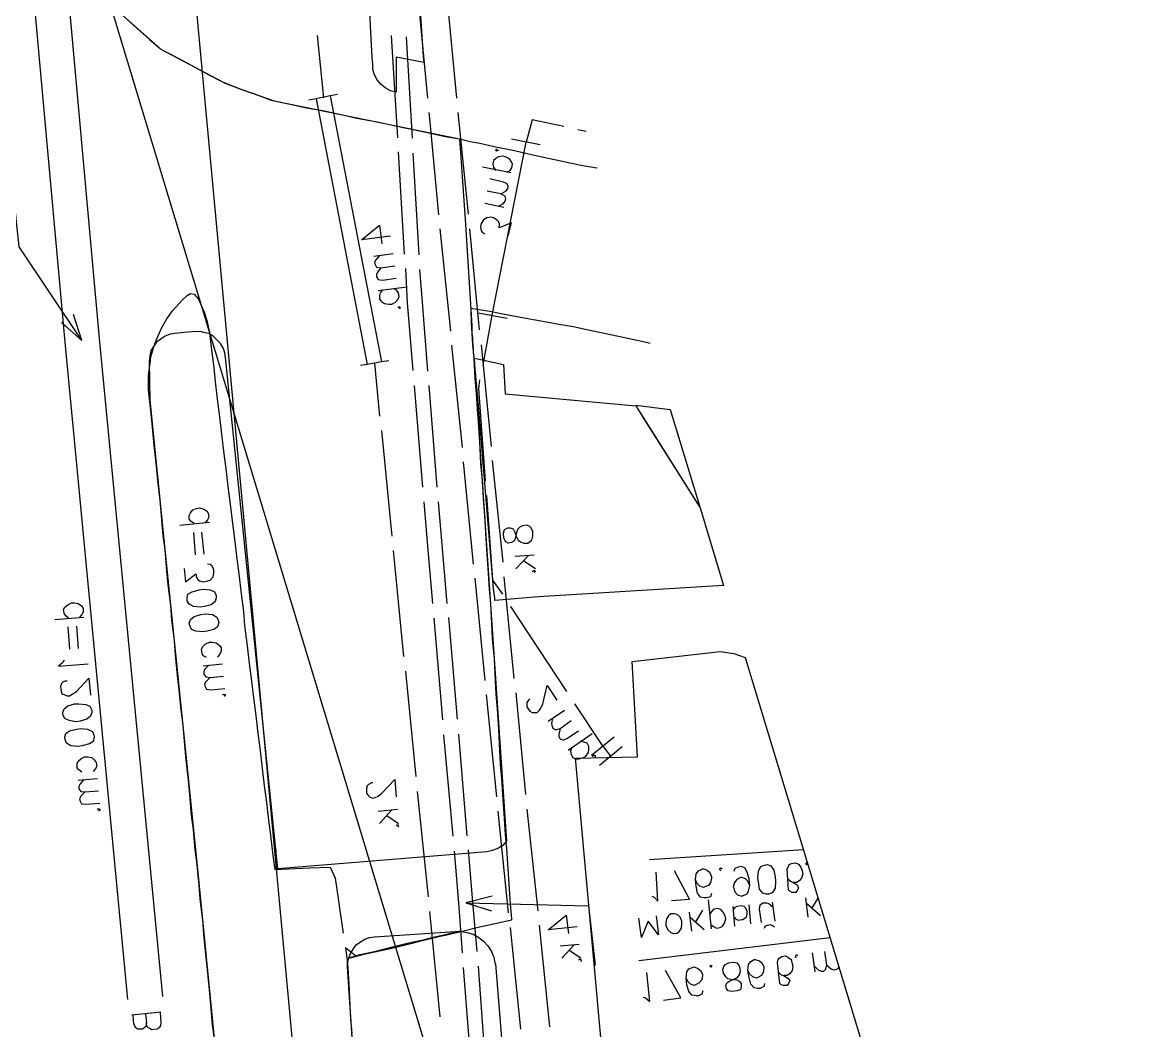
# Model space of a CAD drawing. Header units: metres. Extents: x 5 to 225, y 228 to 542.
# Drawn here: x 138.08 to 178.43, y 424.61 to 460.73 of the extents above; entities that cross this region are included whole.
import ezdxf

# ---------------------------------------------------------------- set-up
doc = ezdxf.new("R2010")
doc.units = ezdxf.units.M
for name, color, linetype in [('BOUNDARY', 7, 'Continuous'), ('BUILDING', 7, 'Continuous'), ('CURB', 7, 'Continuous'), ('ELECTR_CABLE', 7, 'Continuous'), ('GRASS', 7, 'Continuous'), ('ROAD', 7, 'Continuous'), ('SEWER', 7, 'Continuous'), ('WATER_PIPELINE', 7, 'Continuous')]:
    doc.layers.add(name, color=color, linetype=linetype)

msp = doc.modelspace()

# ---------------------------------------------------------------- linework, layer by layer
at = {"layer": 'BOUNDARY'}
msp.add_lwpolyline([(210.46, 232.699), (117.273, 540.497)], dxfattribs=at)
at = {"layer": 'BUILDING'}
msp.add_lwpolyline([(165.048, 404.79), (160.677, 404.437), (160.257, 408.653), (160.566, 408.698), (160.301, 411.347), (159.992, 411.325), (157.895, 434.373), (160.125, 434.417), (159.926, 437.839), (163.083, 438.192), (163.569, 438.126), (163.983, 437.981), (169.825, 418.686), (169.552, 416.689), (169.508, 416.402), (169.022, 413.621), (168.801, 412.384), (168.602, 411.192), (167.145, 404.967), (165.688, 404.856)], close=True, dxfattribs=at)
at = {"layer": 'CURB'}
for points in [[(141.69, 460.976), (142.066, 460.623), (142.618, 460.137), (143.015, 459.806), (143.037, 459.784), (143.655, 459.453), (144.119, 459.21), (144.759, 458.857), (145.223, 458.614), (145.311, 458.57), (145.907, 458.349), (146.393, 458.172), (146.989, 457.951), (147.099, 457.929), (147.607, 457.819), (148.314, 457.664), (148.843, 457.576), (149.55, 457.422), (150.058, 457.311), (150.786, 457.179), (151.294, 457.068), (151.78, 456.958), (152.023, 456.914), (152.53, 456.803), (153.237, 456.649), (153.745, 456.561), (154.12, 456.472), (154.473, 456.406), (154.981, 456.296), (155.709, 456.141), (156.217, 456.031), (156.924, 455.876), (157.431, 455.766), (157.63, 455.722), (158.16, 455.611), (158.668, 455.523), (158.672, 455.522)], [(144.958, 424.306), (144.892, 424.814), (144.825, 425.542), (144.781, 426.072), (144.715, 426.801), (144.649, 427.331), (144.583, 428.059), (144.538, 428.567), (144.45, 429.318), (144.406, 429.825), (144.362, 430.267), (144.362, 430.267), (144.34, 430.554), (144.273, 431.084), (144.207, 431.812), (144.141, 432.32), (144.075, 433.071), (144.031, 433.578), (143.942, 434.307), (143.898, 434.837), (143.832, 435.565), (143.766, 436.095), (143.699, 436.824), (143.633, 437.332), (143.567, 438.06), (143.523, 438.59), (143.435, 439.318), (143.39, 439.848), (143.302, 440.577), (143.258, 441.085), (143.192, 441.835), (143.125, 442.343), (143.059, 443.072), (143.015, 443.601), (142.927, 444.33), (142.883, 444.838), (142.794, 445.588), (142.75, 446.096), (142.684, 446.825), (142.618, 447.354), (142.596, 447.575), (142.596, 447.575), (142.596, 447.951), (142.596, 447.951), (142.596, 448.083), (142.662, 448.613), (142.662, 448.701), (142.662, 448.701), (142.772, 449.076), (142.772, 449.076), (142.861, 449.319), (143.059, 449.783), (143.258, 450.114), (143.258, 450.114), (143.457, 450.401), (143.81, 450.798), (143.986, 450.953), (143.986, 450.953), (144.097, 451.019), (144.097, 451.019), (144.229, 450.997), (144.229, 450.997), (144.384, 450.821), (144.605, 450.335), (144.693, 450.004), (144.693, 450.004), (144.781, 449.628), (144.847, 449.099), (144.936, 448.37), (144.98, 447.862), (145.068, 447.134), (145.134, 446.604), (145.223, 445.875), (145.289, 445.368), (145.377, 444.639), (145.444, 444.109), (145.532, 443.381), (145.598, 442.873), (145.686, 442.122), (145.753, 441.614), (145.841, 440.886), (145.907, 440.356), (145.995, 439.628), (146.04, 439.12), (146.128, 438.391), (146.194, 437.861), (146.282, 437.133), (146.349, 436.625), (146.437, 435.896), (146.503, 435.367), (146.592, 434.638), (146.658, 434.108), (146.746, 433.38), (146.812, 432.872), (146.901, 432.143), (146.967, 431.614), (147.055, 430.885), (147.121, 430.377), (147.85, 430.421), (148.38, 430.443), (149.108, 430.466), (149.285, 430.068), (149.395, 429.34), (149.462, 428.832), (149.572, 428.103)], [(160.576, 449.234), (160.279, 449.297), (159.772, 449.408), (159.043, 449.562), (158.535, 449.673), (158.027, 449.783), (157.829, 449.827), (157.299, 449.915), (156.592, 450.048), (156.063, 450.136), (155.356, 450.269), (154.826, 450.379), (154.142, 450.489), (154.142, 450.467), (154.164, 449.96), (154.208, 449.209), (154.252, 448.701), (154.296, 447.973), (154.341, 447.443), (154.385, 446.714), (154.429, 446.184), (154.473, 445.456), (154.495, 444.926), (154.561, 444.197), (154.583, 443.668), (154.65, 442.939), (154.672, 442.431), (154.716, 441.681), (154.76, 441.173), (154.804, 440.422), (154.848, 439.915), (154.893, 439.186), (154.915, 438.656), (154.981, 437.928), (155.003, 437.398), (155.047, 436.669), (155.091, 436.139), (155.135, 435.411), (155.157, 434.881), (155.202, 434.152), (155.246, 433.645), (155.29, 432.894), (155.334, 432.386), (155.378, 431.636), (155.422, 431.128), (155.467, 430.399), (155.511, 429.869), (155.555, 429.141), (155.599, 428.611), (155.599, 428.567), (154.915, 428.412), (154.407, 428.302), (153.7, 428.125), (153.193, 428.015), (152.464, 427.838), (151.956, 427.728), (151.25, 427.573), (150.742, 427.441), (150.013, 427.286), (149.66, 427.573), (149.704, 427.22), (149.726, 427.022), (149.771, 426.271), (149.793, 425.763), (149.837, 425.013), (149.881, 424.505)]]:
    msp.add_lwpolyline(points, dxfattribs=at)
at = {"layer": 'ELECTR_CABLE'}
for points in [[(152.243, 461.682), (152.597, 458.018)], [(153.281, 461.66), (153.634, 458.018)], [(148.645, 460.27), (148.865, 458.04)], [(151.294, 460.27), (151.515, 456.605)], [(151.824, 460.225), (152.045, 456.583)], [(149.373, 458.15), (149.108, 458.106), (149.108, 458.106), (148.601, 457.996), (148.601, 457.996), (148.336, 457.951)], [(148.601, 457.996), (150.433, 448.48)], [(149.108, 458.106), (150.941, 448.569)], [(152.641, 457.51), (152.685, 457.046), (152.685, 457.046), (152.994, 453.845)], [(153.678, 457.51), (153.722, 457.157), (153.722, 457.157), (154.054, 453.867)], [(157.476, 457.002), (156.35, 457.245), (156.35, 457.245), (156.129, 456.45)], [(158.277, 456.828), (157.983, 456.892)], [(154.915, 450.247), (156.129, 456.45)], [(155.599, 456.561), (156.637, 456.362)], [(151.537, 456.097), (151.758, 452.432)], [(152.067, 456.053), (152.287, 452.41)], [(155.135, 456.163), (155.069, 456.119), (155.069, 456.119), (155.025, 456.163), (155.025, 456.163), (155.091, 456.207)], [(155.422, 455.368), (155.555, 455.435), (155.555, 455.435), (155.621, 455.523), (155.621, 455.523), (155.643, 455.655), (155.643, 455.655), (155.599, 455.744), (155.599, 455.744), (155.533, 455.854), (155.533, 455.854), (155.378, 455.92), (155.378, 455.92), (155.29, 455.942), (155.29, 455.942), (155.135, 455.92), (155.135, 455.92), (155.025, 455.854), (155.025, 455.854), (154.959, 455.788), (154.959, 455.788), (154.937, 455.655), (154.937, 455.655), (154.959, 455.545), (154.959, 455.545), (155.047, 455.435)], [(155.577, 455.346), (154.561, 455.545)], [(155.224, 454.596), (155.4, 454.684), (155.4, 454.684), (155.467, 454.772), (155.467, 454.772), (155.489, 454.861), (155.489, 454.861), (155.444, 454.949), (155.444, 454.949), (155.312, 455.015), (155.312, 455.015), (154.826, 455.126)], [(155.135, 454.154), (155.312, 454.243), (155.312, 454.243), (155.378, 454.331), (155.378, 454.331), (155.4, 454.419), (155.4, 454.419), (155.378, 454.507), (155.378, 454.507), (155.224, 454.596), (155.224, 454.596), (154.738, 454.684)], [(155.334, 454.11), (154.65, 454.243)], [(155.489, 453.072), (155.599, 453.558), (155.599, 453.558), (155.157, 453.381), (155.157, 453.381), (155.18, 453.514), (155.18, 453.514), (155.135, 453.602), (155.135, 453.602), (155.091, 453.646), (155.091, 453.646), (154.959, 453.735), (154.959, 453.735), (154.87, 453.757), (154.87, 453.757), (154.716, 453.735), (154.716, 453.735), (154.606, 453.668), (154.606, 453.668), (154.517, 453.536), (154.517, 453.536), (154.495, 453.404), (154.495, 453.404), (154.517, 453.271), (154.517, 453.271), (154.561, 453.205), (154.561, 453.205), (154.65, 453.161)], [(151.272, 453.072), (150.234, 452.94), (150.234, 452.94), (150.874, 453.47), (150.874, 453.47), (150.963, 452.807)], [(153.038, 453.337), (153.413, 449.673)], [(154.098, 453.337), (154.451, 449.717)], [(150.676, 452.366), (151.36, 452.454)], [(150.874, 452.388), (150.742, 452.234), (150.742, 452.234), (150.698, 452.145), (150.698, 452.145), (150.72, 452.057), (150.72, 452.057), (150.764, 451.969), (150.764, 451.969), (150.919, 451.946), (150.919, 451.946), (151.426, 452.013)], [(150.919, 451.946), (150.808, 451.792), (150.808, 451.792), (150.764, 451.704), (150.764, 451.704), (150.764, 451.615), (150.764, 451.615), (150.83, 451.527), (150.83, 451.527), (150.985, 451.505), (150.985, 451.505), (151.471, 451.571)], [(151.802, 451.924), (151.868, 450.688), (151.868, 450.688), (152.067, 448.26)], [(152.31, 451.88), (152.398, 450.71), (152.398, 450.71), (152.597, 448.238)], [(150.83, 451.13), (151.868, 451.262)], [(150.985, 451.152), (150.897, 451.041), (150.897, 451.041), (150.874, 450.953), (150.874, 450.953), (150.874, 450.821), (150.874, 450.821), (150.941, 450.732), (150.941, 450.732), (151.051, 450.666), (151.051, 450.666), (151.206, 450.644), (151.206, 450.644), (151.316, 450.644), (151.316, 450.644), (151.448, 450.71), (151.448, 450.71), (151.537, 450.821), (151.537, 450.821), (151.581, 450.909), (151.581, 450.909), (151.559, 451.041), (151.559, 451.041), (151.493, 451.13), (151.493, 451.13), (151.382, 451.196)], [(151.537, 450.511), (151.581, 450.556), (151.581, 450.556), (151.625, 450.511), (151.625, 450.511), (151.581, 450.467)], [(154.407, 450.335), (155.444, 450.136)], [(154.583, 448.458), (154.915, 450.247)], [(153.458, 449.165), (153.833, 445.5)], [(154.517, 449.187), (154.87, 445.544)], [(151.206, 448.613), (150.941, 448.569), (150.941, 448.569), (150.433, 448.48), (150.433, 448.48), (150.19, 448.436)], [(150.698, 448.525), (150.874, 446.626)], [(154.672, 444.308), (154.429, 447.619), (154.429, 447.619), (154.473, 447.928)], [(152.111, 447.73), (152.42, 444.087)], [(152.641, 447.73), (152.928, 444.087)], [(150.941, 446.118), (151.316, 442.321)], [(153.877, 444.992), (154.23, 441.327)], [(154.915, 445.036), (155.29, 441.394)], [(152.464, 443.557), (152.597, 441.968), (152.597, 441.968), (152.773, 439.915)], [(152.972, 443.557), (153.104, 442.012), (153.104, 442.012), (153.281, 439.915)], [(155.29, 440.246), (154.937, 440.753), (154.937, 440.753), (154.716, 443.778)], [(155.312, 442.431), (155.356, 442.564), (155.356, 442.564), (155.467, 442.63), (155.467, 442.63), (155.555, 442.63), (155.555, 442.63), (155.665, 442.586), (155.665, 442.586), (155.709, 442.498), (155.709, 442.498), (155.776, 442.321), (155.776, 442.321), (155.842, 442.188), (155.842, 442.188), (155.93, 442.122), (155.93, 442.122), (156.041, 442.078), (156.041, 442.078), (156.195, 442.078), (156.195, 442.078), (156.283, 442.144), (156.283, 442.144), (156.328, 442.188), (156.328, 442.188), (156.372, 442.321), (156.372, 442.321), (156.372, 442.498), (156.372, 442.498), (156.305, 442.63), (156.305, 442.63), (156.261, 442.674), (156.261, 442.674), (156.151, 442.718), (156.151, 442.718), (155.996, 442.696), (155.996, 442.696), (155.908, 442.652), (155.908, 442.652), (155.82, 442.564), (155.82, 442.564), (155.776, 442.409), (155.776, 442.409), (155.731, 442.233), (155.731, 442.233), (155.687, 442.144), (155.687, 442.144), (155.599, 442.1), (155.599, 442.1), (155.489, 442.078), (155.489, 442.078), (155.4, 442.122), (155.4, 442.122), (155.334, 442.255), (155.334, 442.255), (155.312, 442.431)], [(151.36, 441.813), (151.736, 438.016)], [(155.731, 441.614), (156.416, 441.659)], [(155.754, 441.151), (156.217, 441.637)], [(156.041, 441.438), (156.46, 441.173)], [(156.35, 441.062), (156.416, 441.107), (156.416, 441.107), (156.46, 441.062), (156.46, 441.062), (156.416, 441.018)], [(154.296, 440.82), (154.65, 437.155)], [(155.334, 440.864), (155.687, 437.221)], [(157.586, 436.757), (155.577, 439.804)], [(152.817, 439.385), (153.126, 435.742)], [(153.347, 439.407), (153.656, 435.764)], [(151.802, 437.486), (151.824, 437.243), (151.824, 437.243), (152.177, 433.711)], [(154.694, 436.647), (155.069, 432.982)], [(155.754, 436.713), (156.107, 433.071)], [(156.261, 436.493), (156.217, 436.448), (156.217, 436.448), (156.151, 436.36), (156.151, 436.36), (156.151, 436.294), (156.151, 436.294), (156.151, 436.206), (156.151, 436.206), (156.261, 436.051), (156.261, 436.051), (156.35, 436.007), (156.35, 436.007), (156.416, 436.007), (156.416, 436.007), (156.526, 436.007), (156.526, 436.007), (156.592, 436.073), (156.592, 436.073), (156.659, 436.161), (156.659, 436.161), (156.725, 436.316), (156.725, 436.316), (156.879, 436.978), (156.879, 436.978), (157.233, 436.448)], [(158.888, 434.793), (157.873, 436.316)], [(156.924, 435.698), (157.498, 436.095)], [(157.078, 435.808), (157.034, 435.609), (157.034, 435.609), (157.056, 435.499), (157.056, 435.499), (157.1, 435.433), (157.1, 435.433), (157.189, 435.389), (157.189, 435.389), (157.343, 435.433), (157.343, 435.433), (157.74, 435.72)], [(157.343, 435.433), (157.299, 435.234), (157.299, 435.234), (157.299, 435.146), (157.299, 435.146), (157.343, 435.058), (157.343, 435.058), (157.453, 435.013), (157.453, 435.013), (157.586, 435.08), (157.586, 435.08), (158.005, 435.345)], [(153.171, 435.212), (153.502, 431.569)], [(153.7, 435.234), (154.009, 431.591)], [(157.63, 434.66), (158.491, 435.256)], [(159.286, 435.124), (158.469, 434.461)], [(157.763, 434.748), (157.718, 434.616), (157.718, 434.616), (157.74, 434.506), (157.74, 434.506), (157.807, 434.395), (157.807, 434.395), (157.895, 434.351), (157.895, 434.351), (158.027, 434.351), (158.027, 434.351), (158.182, 434.395), (158.182, 434.395), (158.27, 434.439), (158.27, 434.439), (158.359, 434.572), (158.359, 434.572), (158.381, 434.704), (158.381, 434.704), (158.381, 434.793), (158.381, 434.793), (158.314, 434.903), (158.314, 434.903), (158.204, 434.947), (158.204, 434.947), (158.072, 434.969)], [(159.573, 434.771), (158.756, 434.108)], [(158.888, 434.793), (159.153, 434.439)], [(158.535, 434.417), (158.535, 434.484), (158.535, 434.484), (158.601, 434.461), (158.601, 434.461), (158.601, 434.395)], [(150.632, 433.49), (150.587, 433.49), (150.587, 433.49), (150.477, 433.424), (150.477, 433.424), (150.433, 433.38), (150.433, 433.38), (150.411, 433.291), (150.411, 433.291), (150.411, 433.115), (150.411, 433.115), (150.477, 433.026), (150.477, 433.026), (150.521, 432.982), (150.521, 432.982), (150.632, 432.938), (150.632, 432.938), (150.72, 432.96), (150.72, 432.96), (150.83, 433.004), (150.83, 433.004), (150.963, 433.115), (150.963, 433.115), (151.426, 433.6), (151.426, 433.6), (151.471, 432.982)], [(152.221, 433.181), (152.619, 429.406)], [(150.83, 432.475), (151.515, 432.541)], [(150.874, 432.033), (151.316, 432.519)], [(151.139, 432.32), (151.559, 432.033)], [(155.113, 432.475), (155.489, 428.832)], [(156.151, 432.541), (156.548, 428.898)], [(151.471, 431.945), (151.515, 431.989), (151.515, 431.989), (151.559, 431.945), (151.559, 431.945), (151.515, 431.901)], [(153.546, 431.04), (153.7, 429.185), (153.7, 429.185), (153.833, 427.397)], [(154.054, 431.084), (154.208, 429.207), (154.208, 429.207), (154.363, 427.441)], [(154.915, 429.428), (153.965, 429.185), (153.965, 429.185), (158.359, 429.075), (158.359, 429.075), (158.601, 426.955)], [(153.965, 429.185), (154.893, 428.898)], [(152.663, 428.876), (153.038, 425.101)], [(157.961, 428.324), (156.924, 428.214), (156.924, 428.214), (157.564, 428.744), (157.564, 428.744), (157.652, 428.081)], [(155.555, 428.302), (155.93, 424.659)], [(156.592, 428.39), (156.968, 424.748)], [(157.343, 427.64), (158.027, 427.706)], [(157.409, 427.198), (157.851, 427.684)], [(157.674, 427.485), (158.094, 427.22)], [(154.407, 426.911), (154.672, 423.268)], [(158.005, 427.132), (158.05, 427.176), (158.05, 427.176), (158.116, 427.132), (158.116, 427.132), (158.072, 427.088)], [(153.877, 426.867), (154.164, 423.224)]]:
    msp.add_lwpolyline(points, dxfattribs=at)
at = {"layer": 'GRASS'}
for points in [[(152.155, 463.868), (152.442, 459.519), (152.464, 459.298), (151.477, 459.496), (151.471, 459.496), (151.471, 459.276), (151.471, 459.077), (151.471, 458.879), (151.471, 458.702), (151.471, 458.525), (151.471, 458.393), (151.471, 458.305), (151.471, 458.238), (151.272, 458.283), (151.073, 458.393), (150.919, 458.525), (150.786, 458.68), (150.698, 458.857), (150.632, 459.055), (150.632, 459.254), (150.61, 459.475), (150.389, 463.824)], [(150.013, 422.562), (149.726, 426.889), (149.726, 426.911), (149.726, 427.066), (149.749, 427.11), (149.771, 427.198), (150.367, 427.353), (151.272, 427.551), (152.089, 427.75), (152.751, 427.927), (153.281, 428.037), (153.612, 428.125), (153.767, 428.17), (154.009, 428.125), (154.23, 428.059), (154.429, 427.949), (154.606, 427.816), (154.76, 427.64), (154.893, 427.441), (154.937, 427.309), (154.981, 427.22), (154.981, 427.176), (155.003, 427.022), (155.025, 426.999), (155.378, 422.694)]]:
    msp.add_lwpolyline(points, dxfattribs=at)
for points in [[(154.296, 448.458), (154.274, 448.701), (155.312, 448.48), (155.378, 447.421), (160.059, 447.001), (162.361, 443.337), (163.201, 440.563), (156.575, 440.146), (155.003, 440.025), (155.003, 440.047), (155.003, 440.113), (154.959, 440.444), (154.429, 446.869), (154.385, 447.399)], [(160.301, 446.626), (160.059, 447.023), (161.292, 446.87), (162.35, 443.373)], [(150.698, 427.971), (153.767, 428.17), (153.126, 428.015), (153.016, 427.993), (152.751, 427.927), (152.376, 427.838), (151.868, 427.728), (151.25, 427.573), (150.543, 427.397), (149.771, 427.22), (149.837, 427.375), (149.925, 427.529), (150.036, 427.684), (150.19, 427.794), (150.345, 427.883), (150.521, 427.949)]]:
    msp.add_lwpolyline(points, close=True, dxfattribs=at)
at = {"layer": 'ROAD'}
msp.add_lwpolyline([(141.69, 460.976), (143.037, 459.784), (145.267, 458.592), (145.995, 458.305), (147.099, 457.929), (153.745, 456.561), (153.943, 453.691), (154.186, 449.871), (154.186, 449.849), (154.186, 449.783), (154.186, 449.695), (154.186, 449.584), (154.208, 449.43), (154.208, 449.275), (154.23, 449.099), (154.23, 448.922), (154.252, 448.701), (155.422, 431.393), (155.29, 431.238), (155.113, 431.128), (154.915, 431.062), (154.716, 431.017), (147.232, 430.399), (147.188, 430.863), (147.188, 430.885), (147.166, 430.973), (147.166, 431.062), (147.143, 431.216), (145.377, 448.502), (145.355, 448.723), (145.333, 448.9), (145.267, 449.076), (145.179, 449.231), (145.046, 449.363), (144.914, 449.496), (144.759, 449.584), (144.583, 449.628), (144.46, 449.659), (144.169, 449.653), (143.876, 449.628), (143.545, 449.584), (143.368, 449.562), (143.192, 449.496), (143.037, 449.386), (142.883, 449.275), (142.772, 449.121), (142.684, 448.966), (142.64, 448.789), (142.618, 448.591), (142.64, 447.2), (143.17, 441.968), (144.362, 430.267), (145.024, 423.6)], dxfattribs=at)
at = {"layer": 'SEWER'}
for points in [[(166.069, 431.091), (160.544, 430.73)], [(164.739, 429.494), (164.606, 429.538), (164.606, 429.538), (164.496, 429.671), (164.496, 429.671), (164.452, 429.936), (164.452, 429.936), (164.43, 430.068), (164.43, 430.068), (164.452, 430.333), (164.452, 430.333), (164.54, 430.488), (164.54, 430.488), (164.673, 430.532), (164.673, 430.532), (164.761, 430.554), (164.761, 430.554), (164.893, 430.51), (164.893, 430.51), (165.004, 430.355), (165.004, 430.355), (165.048, 430.112), (165.048, 430.112), (165.07, 429.958), (165.07, 429.958), (165.048, 429.715), (165.048, 429.715), (164.96, 429.56), (164.96, 429.56), (164.827, 429.494), (164.827, 429.494), (164.739, 429.494)], [(165.512, 430.046), (165.6, 429.958), (165.6, 429.958), (165.688, 429.914), (165.688, 429.914), (165.843, 429.825), (165.843, 429.825), (165.887, 429.715), (165.887, 429.715), (165.843, 429.627), (165.843, 429.627), (165.799, 429.56), (165.799, 429.56), (165.666, 429.56), (165.666, 429.56), (165.578, 429.605), (165.578, 429.605), (165.534, 429.649), (165.534, 429.649), (165.489, 430.399), (165.489, 430.399), (165.534, 430.488), (165.534, 430.488), (165.556, 430.554), (165.556, 430.554), (165.644, 430.598), (165.644, 430.598), (165.777, 430.62), (165.777, 430.62), (165.887, 430.576), (165.887, 430.576), (165.975, 430.466), (165.975, 430.466), (166.019, 430.333), (166.019, 430.333), (166.041, 430.223), (166.041, 430.223), (165.997, 430.068), (165.997, 430.068), (165.909, 429.98), (165.909, 429.98), (165.821, 429.914), (165.821, 429.914), (165.688, 429.914)], [(166.196, 430.532), (166.152, 430.576), (166.196, 430.642), (166.209, 430.629)], [(160.633, 429.428), (160.721, 429.384), (160.721, 429.384), (160.853, 429.251), (160.853, 429.251), (160.787, 430.289)], [(161.339, 429.273), (161.979, 429.318), (161.979, 429.318), (161.449, 430.333)], [(162.774, 429.516), (162.73, 429.406), (162.73, 429.406), (162.597, 429.362), (162.597, 429.362), (162.509, 429.362), (162.509, 429.362), (162.377, 429.384), (162.377, 429.384), (162.266, 429.538), (162.266, 429.538), (162.222, 429.781), (162.222, 429.781), (162.2, 430.024), (162.2, 430.024), (162.222, 430.223), (162.222, 430.223), (162.31, 430.333), (162.31, 430.333), (162.443, 430.399), (162.443, 430.399), (162.487, 430.399), (162.487, 430.399), (162.619, 430.355), (162.619, 430.355), (162.708, 430.267), (162.708, 430.267), (162.774, 430.112), (162.774, 430.112), (162.774, 430.068), (162.774, 430.068), (162.73, 429.914), (162.73, 429.914), (162.664, 429.803), (162.664, 429.803), (162.531, 429.759), (162.531, 429.759), (162.487, 429.737), (162.487, 429.737), (162.355, 429.781), (162.355, 429.781), (162.244, 429.892), (162.244, 429.892), (162.2, 430.024)], [(163.105, 430.333), (163.061, 430.377), (163.061, 430.377), (163.105, 430.443), (163.105, 430.443), (163.149, 430.399)], [(164.143, 429.803), (164.077, 429.958), (164.077, 429.958), (163.988, 430.046), (163.988, 430.046), (163.856, 430.09), (163.856, 430.09), (163.812, 430.09), (163.812, 430.09), (163.679, 430.024), (163.679, 430.024), (163.591, 429.914), (163.591, 429.914), (163.547, 429.759), (163.547, 429.759), (163.569, 429.715), (163.569, 429.715), (163.613, 429.582), (163.613, 429.582), (163.701, 429.472), (163.701, 429.472), (163.856, 429.428), (163.856, 429.428), (163.9, 429.45), (163.9, 429.45), (164.032, 429.494), (164.032, 429.494), (164.099, 429.605), (164.099, 429.605), (164.143, 429.803), (164.143, 429.803), (164.121, 430.046), (164.121, 430.046), (164.054, 430.289), (164.054, 430.289), (163.966, 430.443), (163.966, 430.443), (163.834, 430.488), (163.834, 430.488), (163.723, 430.466), (163.723, 430.466), (163.613, 430.421), (163.613, 430.421), (163.569, 430.311)], [(166.24, 428.677), (166.152, 429.362)], [(166.373, 428.986), (166.594, 429.356)], [(162.774, 428.258), (162.664, 429.295)], [(162.752, 428.412), (162.862, 428.324), (162.862, 428.324), (162.951, 428.28), (162.951, 428.28), (163.083, 428.302), (163.083, 428.302), (163.171, 428.346), (163.171, 428.346), (163.238, 428.456), (163.238, 428.456), (163.282, 428.611), (163.282, 428.611), (163.26, 428.721), (163.26, 428.721), (163.193, 428.854), (163.193, 428.854), (163.105, 428.942), (163.105, 428.942), (162.995, 428.986), (162.995, 428.986), (162.862, 428.964), (162.862, 428.964), (162.796, 428.898), (162.796, 428.898), (162.708, 428.788)], [(163.591, 428.655), (163.635, 428.611), (163.635, 428.611), (163.723, 428.567), (163.723, 428.567), (163.856, 428.589), (163.856, 428.589), (163.9, 428.589), (163.9, 428.589), (163.988, 428.655), (163.988, 428.655), (164.032, 428.699), (164.032, 428.699), (164.054, 428.81), (164.054, 428.81), (164.054, 428.898), (164.054, 428.898), (163.988, 429.008), (163.988, 429.008), (163.944, 429.053), (163.944, 429.053), (163.856, 429.075), (163.856, 429.075), (163.679, 429.053), (163.679, 429.053), (163.591, 429.008), (163.591, 429.008), (163.547, 428.942)], [(163.613, 428.346), (163.547, 429.053)], [(164.187, 428.434), (164.121, 429.119)], [(164.562, 428.479), (164.496, 428.964), (164.496, 428.964), (164.518, 429.119), (164.518, 429.119), (164.606, 429.185), (164.606, 429.185), (164.739, 429.185), (164.739, 429.185), (164.827, 429.163), (164.827, 429.163), (164.982, 429.031)], [(165.048, 428.523), (164.96, 429.207)], [(166.682, 428.721), (166.174, 429.163)], [(160.787, 428.721), (160.875, 428.037), (160.875, 428.037), (160.5, 428.523), (160.5, 428.523), (160.257, 427.949), (160.257, 427.949), (160.169, 428.633)], [(161.405, 428.081), (161.538, 428.103), (161.538, 428.103), (161.626, 428.17), (161.626, 428.17), (161.692, 428.28), (161.692, 428.28), (161.714, 428.434), (161.714, 428.434), (161.714, 428.523), (161.714, 428.523), (161.648, 428.677), (161.648, 428.677), (161.538, 428.766), (161.538, 428.766), (161.449, 428.788), (161.449, 428.788), (161.317, 428.788), (161.317, 428.788), (161.229, 428.721), (161.229, 428.721), (161.162, 428.611), (161.162, 428.611), (161.14, 428.456), (161.14, 428.456), (161.14, 428.368), (161.14, 428.368), (161.207, 428.214), (161.207, 428.214), (161.317, 428.125), (161.317, 428.125), (161.405, 428.081)], [(162.068, 428.17), (161.979, 428.854)], [(162.509, 428.214), (162.001, 428.655)], [(162.2, 428.479), (162.465, 428.92)], [(164.673, 428.28), (164.695, 428.346), (164.695, 428.346), (164.783, 428.39), (164.783, 428.39), (164.871, 428.412), (164.871, 428.412), (164.96, 428.368), (164.96, 428.368), (165.026, 428.324)], [(167.024, 427.936), (160.169, 427.11)], [(165.821, 427.22), (165.777, 427.264), (165.777, 427.264), (165.821, 427.331), (165.821, 427.331), (165.865, 427.286)], [(166.483, 426.712), (166.395, 427.397)], [(166.461, 426.911), (166.593, 426.779), (166.593, 426.779), (166.704, 426.735), (166.704, 426.735), (166.792, 426.735), (166.792, 426.735), (166.858, 426.801), (166.858, 426.801), (166.902, 426.955), (166.902, 426.955), (166.836, 427.441)], [(162.774, 426.867), (162.708, 426.911), (162.708, 426.911), (162.752, 426.955), (162.752, 426.955), (162.796, 426.911)], [(163.503, 426.006), (163.37, 426.028), (163.37, 426.028), (163.304, 426.116), (163.304, 426.116), (163.282, 426.227), (163.282, 426.227), (163.326, 426.315), (163.326, 426.315), (163.414, 426.381), (163.414, 426.381), (163.569, 426.447), (163.569, 426.447), (163.701, 426.514), (163.701, 426.514), (163.79, 426.624), (163.79, 426.624), (163.812, 426.735), (163.812, 426.735), (163.79, 426.889), (163.79, 426.889), (163.745, 426.977), (163.745, 426.977), (163.701, 427.022), (163.701, 427.022), (163.547, 427.044), (163.547, 427.044), (163.37, 427.022), (163.37, 427.022), (163.238, 426.955), (163.238, 426.955), (163.216, 426.911), (163.216, 426.911), (163.171, 426.801), (163.171, 426.801), (163.193, 426.668), (163.193, 426.668), (163.26, 426.558), (163.26, 426.558), (163.348, 426.47), (163.348, 426.47), (163.48, 426.447), (163.48, 426.447), (163.679, 426.425), (163.679, 426.425), (163.767, 426.381), (163.767, 426.381), (163.834, 426.293), (163.834, 426.293), (163.834, 426.183), (163.834, 426.183), (163.812, 426.072), (163.812, 426.072), (163.679, 426.028), (163.679, 426.028), (163.503, 426.006)], [(164.673, 426.293), (164.651, 426.183), (164.651, 426.183), (164.518, 426.116), (164.518, 426.116), (164.43, 426.116), (164.43, 426.116), (164.297, 426.138), (164.297, 426.138), (164.187, 426.271), (164.187, 426.271), (164.121, 426.514), (164.121, 426.514), (164.077, 426.757), (164.077, 426.757), (164.099, 426.977), (164.099, 426.977), (164.187, 427.088), (164.187, 427.088), (164.297, 427.154), (164.297, 427.154), (164.341, 427.154), (164.341, 427.154), (164.496, 427.11), (164.496, 427.11), (164.584, 427.022), (164.584, 427.022), (164.651, 426.889), (164.651, 426.889), (164.651, 426.845), (164.651, 426.845), (164.628, 426.69), (164.628, 426.69), (164.562, 426.58), (164.562, 426.58), (164.43, 426.514), (164.43, 426.514), (164.386, 426.492), (164.386, 426.492), (164.253, 426.536), (164.253, 426.536), (164.143, 426.624), (164.143, 426.624), (164.077, 426.757)], [(165.18, 426.69), (165.269, 426.602), (165.269, 426.602), (165.357, 426.58), (165.357, 426.58), (165.512, 426.492), (165.512, 426.492), (165.578, 426.403), (165.578, 426.403), (165.534, 426.293), (165.534, 426.293), (165.489, 426.227), (165.489, 426.227), (165.357, 426.227), (165.357, 426.227), (165.269, 426.249), (165.269, 426.249), (165.225, 426.293), (165.225, 426.293), (165.136, 427.044), (165.136, 427.044), (165.158, 427.154), (165.158, 427.154), (165.202, 427.198), (165.202, 427.198), (165.291, 427.264), (165.291, 427.264), (165.423, 427.286), (165.423, 427.286), (165.512, 427.242), (165.512, 427.242), (165.622, 427.154), (165.622, 427.154), (165.666, 426.999), (165.666, 426.999), (165.688, 426.911), (165.688, 426.911), (165.666, 426.757), (165.666, 426.757), (165.578, 426.646), (165.578, 426.646), (165.489, 426.58), (165.489, 426.58), (165.357, 426.58)], [(166.902, 426.955), (167.057, 426.823), (167.145, 426.779), (167.234, 426.801), (167.322, 426.845), (167.332, 426.918)], [(160.323, 425.807), (160.412, 425.785), (160.412, 425.785), (160.566, 425.653), (160.566, 425.653), (160.456, 426.69)], [(161.052, 425.697), (161.67, 425.785), (161.67, 425.785), (161.118, 426.757)], [(162.465, 426.028), (162.421, 425.918), (162.421, 425.918), (162.31, 425.851), (162.31, 425.851), (162.222, 425.851), (162.222, 425.851), (162.068, 425.874), (162.068, 425.874), (161.957, 426.006), (161.957, 426.006), (161.891, 426.249), (161.891, 426.249), (161.869, 426.492), (161.869, 426.492), (161.891, 426.712), (161.891, 426.712), (161.957, 426.823), (161.957, 426.823), (162.09, 426.867), (162.09, 426.867), (162.134, 426.889), (162.134, 426.889), (162.266, 426.845), (162.266, 426.845), (162.377, 426.757), (162.377, 426.757), (162.443, 426.624), (162.443, 426.624), (162.443, 426.58), (162.443, 426.58), (162.421, 426.425), (162.421, 426.425), (162.332, 426.315), (162.332, 426.315), (162.2, 426.249), (162.2, 426.249), (162.156, 426.227), (162.156, 426.227), (162.023, 426.271), (162.023, 426.271), (161.935, 426.359), (161.935, 426.359), (161.869, 426.492)]]:
    msp.add_lwpolyline(points, dxfattribs=at)
at = {"layer": 'WATER_PIPELINE'}
for points in [[(138.401, 476.297), (140.829, 449.408), (140.829, 449.408), (143.103, 425.829)], [(137.165, 476.077), (139.593, 449.275), (139.593, 449.275), (141.845, 425.719)], [(143.81, 466.539), (148.291, 418.323)], [(139.483, 449.982), (140.211, 449.341), (140.211, 449.341), (137.959, 452.697), (137.959, 452.697), (137.121, 460.534)], [(140.211, 449.341), (139.902, 450.269)], [(144.229, 442.785), (144.119, 442.851), (144.119, 442.851), (144.053, 442.939), (144.053, 442.939), (144.053, 443.072), (144.053, 443.072), (144.097, 443.16), (144.097, 443.16), (144.185, 443.27), (144.185, 443.27), (144.318, 443.314), (144.318, 443.314), (144.428, 443.336), (144.428, 443.336), (144.583, 443.292), (144.583, 443.292), (144.693, 443.226), (144.693, 443.226), (144.737, 443.138), (144.737, 443.138), (144.759, 443.005), (144.759, 443.005), (144.715, 442.917), (144.715, 442.917), (144.627, 442.807)], [(143.722, 442.718), (144.781, 442.829)], [(144.207, 442.453), (144.273, 441.659)], [(144.494, 442.475), (144.583, 441.681)], [(143.876, 441.173), (143.92, 440.687), (143.92, 440.687), (144.296, 440.974), (144.296, 440.974), (144.318, 440.842), (144.318, 440.842), (144.362, 440.775), (144.362, 440.775), (144.428, 440.731), (144.428, 440.731), (144.56, 440.687), (144.56, 440.687), (144.671, 440.709), (144.671, 440.709), (144.803, 440.753), (144.803, 440.753), (144.914, 440.864), (144.914, 440.864), (144.936, 440.996), (144.936, 440.996), (144.936, 441.129), (144.936, 441.129), (144.87, 441.261), (144.87, 441.261), (144.803, 441.305), (144.803, 441.305), (144.715, 441.327)], [(143.986, 440.113), (144.009, 440.246), (144.009, 440.246), (144.163, 440.334), (144.163, 440.334), (144.406, 440.4), (144.406, 440.4), (144.538, 440.422), (144.538, 440.422), (144.803, 440.4), (144.803, 440.4), (144.958, 440.334), (144.958, 440.334), (145.024, 440.201), (145.024, 440.201), (145.024, 440.113), (145.024, 440.113), (144.98, 439.981), (144.98, 439.981), (144.847, 439.87), (144.847, 439.87), (144.605, 439.804), (144.605, 439.804), (144.45, 439.782), (144.45, 439.782), (144.207, 439.804), (144.207, 439.804), (144.053, 439.892), (144.053, 439.892), (143.986, 440.003), (143.986, 440.003), (143.986, 440.113)], [(139.726, 439.385), (139.637, 439.473), (139.637, 439.473), (139.571, 439.561), (139.571, 439.561), (139.549, 439.694), (139.549, 439.694), (139.593, 439.782), (139.593, 439.782), (139.704, 439.87), (139.704, 439.87), (139.836, 439.937), (139.836, 439.937), (139.946, 439.937), (139.946, 439.937), (140.079, 439.915), (140.079, 439.915), (140.189, 439.826), (140.189, 439.826), (140.255, 439.738), (140.255, 439.738), (140.255, 439.605), (140.255, 439.605), (140.211, 439.517), (140.211, 439.517), (140.123, 439.429)], [(139.24, 439.341), (140.278, 439.429)], [(144.053, 439.208), (144.097, 439.341), (144.097, 439.341), (144.229, 439.451), (144.229, 439.451), (144.472, 439.517), (144.472, 439.517), (144.627, 439.539), (144.627, 439.539), (144.892, 439.517), (144.892, 439.517), (145.046, 439.429), (145.046, 439.429), (145.09, 439.318), (145.09, 439.318), (145.112, 439.23), (145.112, 439.23), (145.068, 439.076), (145.068, 439.076), (144.936, 438.987), (144.936, 438.987), (144.693, 438.921), (144.693, 438.921), (144.538, 438.899), (144.538, 438.899), (144.296, 438.921), (144.296, 438.921), (144.141, 438.987), (144.141, 438.987), (144.075, 439.12), (144.075, 439.12), (144.053, 439.208)], [(139.704, 439.076), (139.77, 438.281)], [(140.013, 439.098), (140.079, 438.303)], [(144.671, 437.972), (144.56, 438.038), (144.56, 438.038), (144.516, 438.126), (144.516, 438.126), (144.494, 438.259), (144.494, 438.259), (144.538, 438.369), (144.538, 438.369), (144.627, 438.457), (144.627, 438.457), (144.781, 438.524), (144.781, 438.524), (144.87, 438.524), (144.87, 438.524), (145.024, 438.502), (145.024, 438.502), (145.134, 438.413), (145.134, 438.413), (145.201, 438.325), (145.201, 438.325), (145.201, 438.192), (145.201, 438.192), (145.157, 438.104), (145.157, 438.104), (145.068, 437.994)], [(139.571, 437.883), (139.527, 437.795), (139.527, 437.795), (139.372, 437.663), (139.372, 437.663), (140.432, 437.751)], [(144.56, 437.685), (145.245, 437.751)], [(144.759, 437.707), (144.605, 437.552), (144.605, 437.552), (144.583, 437.464), (144.583, 437.464), (144.583, 437.376), (144.583, 437.376), (144.649, 437.287), (144.649, 437.287), (144.803, 437.265), (144.803, 437.265), (145.289, 437.309)], [(139.681, 437.133), (139.615, 437.133), (139.615, 437.133), (139.527, 437.089), (139.527, 437.089), (139.483, 437.044), (139.483, 437.044), (139.439, 436.934), (139.439, 436.934), (139.461, 436.757), (139.461, 436.757), (139.505, 436.669), (139.505, 436.669), (139.571, 436.647), (139.571, 436.647), (139.681, 436.603), (139.681, 436.603), (139.77, 436.603), (139.77, 436.603), (139.858, 436.669), (139.858, 436.669), (140.013, 436.757), (140.013, 436.757), (140.454, 437.243), (140.454, 437.243), (140.52, 436.625)], [(144.803, 437.265), (144.649, 437.111), (144.649, 437.111), (144.605, 437.022), (144.605, 437.022), (144.627, 436.934), (144.627, 436.934), (144.671, 436.846), (144.671, 436.846), (144.825, 436.824), (144.825, 436.824), (145.333, 436.868)], [(145.245, 436.625), (145.289, 436.669), (145.289, 436.669), (145.355, 436.647), (145.355, 436.647), (145.311, 436.581)], [(139.527, 436.007), (139.571, 436.139), (139.571, 436.139), (139.704, 436.25), (139.704, 436.25), (139.946, 436.316), (139.946, 436.316), (140.101, 436.316), (140.101, 436.316), (140.344, 436.294), (140.344, 436.294), (140.498, 436.228), (140.498, 436.228), (140.565, 436.095), (140.565, 436.095), (140.565, 436.007), (140.565, 436.007), (140.52, 435.874), (140.52, 435.874), (140.388, 435.764), (140.388, 435.764), (140.145, 435.698), (140.145, 435.698), (139.991, 435.676), (139.991, 435.676), (139.748, 435.72), (139.748, 435.72), (139.593, 435.786), (139.593, 435.786), (139.527, 435.919), (139.527, 435.919), (139.527, 436.007)], [(139.593, 435.124), (139.637, 435.256), (139.637, 435.256), (139.77, 435.345), (139.77, 435.345), (140.013, 435.411), (140.013, 435.411), (140.167, 435.433), (140.167, 435.433), (140.41, 435.411), (140.41, 435.411), (140.587, 435.323), (140.587, 435.323), (140.631, 435.212), (140.631, 435.212), (140.653, 435.124), (140.653, 435.124), (140.609, 434.969), (140.609, 434.969), (140.476, 434.881), (140.476, 434.881), (140.211, 434.815), (140.211, 434.815), (140.079, 434.793), (140.079, 434.793), (139.814, 434.815), (139.814, 434.815), (139.659, 434.903), (139.659, 434.903), (139.615, 435.035), (139.615, 435.035), (139.593, 435.124)], [(140.211, 433.865), (140.101, 433.954), (140.101, 433.954), (140.035, 434.02), (140.035, 434.02), (140.035, 434.174), (140.035, 434.174), (140.079, 434.263), (140.079, 434.263), (140.167, 434.351), (140.167, 434.351), (140.3, 434.417), (140.3, 434.417), (140.41, 434.417), (140.41, 434.417), (140.565, 434.395), (140.565, 434.395), (140.653, 434.307), (140.653, 434.307), (140.719, 434.219), (140.719, 434.219), (140.741, 434.086), (140.741, 434.086), (140.697, 433.998), (140.697, 433.998), (140.609, 433.887)], [(140.079, 433.578), (140.763, 433.645)], [(140.278, 433.6), (140.145, 433.446), (140.145, 433.446), (140.101, 433.358), (140.101, 433.358), (140.101, 433.269), (140.101, 433.269), (140.167, 433.181), (140.167, 433.181), (140.322, 433.159), (140.322, 433.159), (140.807, 433.203)], [(140.322, 433.159), (140.167, 433.004), (140.167, 433.004), (140.123, 432.916), (140.123, 432.916), (140.145, 432.828), (140.145, 432.828), (140.189, 432.739), (140.189, 432.739), (140.344, 432.717), (140.344, 432.717), (140.852, 432.762)], [(140.763, 432.519), (140.807, 432.563), (140.807, 432.563), (140.874, 432.519), (140.874, 432.519), (140.807, 432.475)], [(142, 425.167), (143.037, 425.277)], [(143.015, 425.255), (143.037, 424.88), (143.037, 424.88), (143.037, 424.858), (143.037, 424.858), (143.037, 424.836), (143.037, 424.836), (143.015, 424.77), (143.015, 424.77), (143.015, 424.748), (143.015, 424.748), (142.971, 424.703), (142.971, 424.703), (142.949, 424.681), (142.949, 424.681), (142.927, 424.681), (142.927, 424.681), (142.905, 424.659), (142.905, 424.659), (142.706, 424.637), (142.706, 424.637), (142.684, 424.659), (142.684, 424.659), (142.64, 424.681), (142.64, 424.681), (142.596, 424.703), (142.596, 424.703), (142.574, 424.726), (142.574, 424.726), (142.551, 424.748), (142.551, 424.748), (142.529, 424.814), (142.529, 424.814), (142.529, 424.836), (142.529, 424.836), (142.529, 424.88), (142.529, 424.88), (142.507, 424.836), (142.507, 424.836), (142.507, 424.792), (142.507, 424.792), (142.485, 424.748), (142.485, 424.748), (142.463, 424.726), (142.463, 424.726), (142.441, 424.703), (142.441, 424.703), (142.419, 424.681), (142.419, 424.681), (142.397, 424.681), (142.397, 424.681), (142.375, 424.659), (142.375, 424.659), (142.264, 424.659), (142.264, 424.659), (142.242, 424.659), (142.242, 424.659), (142.198, 424.659), (142.198, 424.659), (142.176, 424.681), (142.176, 424.681), (142.154, 424.703), (142.154, 424.703), (142.11, 424.77), (142.11, 424.77), (142.088, 424.814), (142.088, 424.814), (142.066, 424.836), (142.066, 424.836), (142.044, 425.167)], [(142.485, 425.211), (142.529, 424.88)]]:
    msp.add_lwpolyline(points, dxfattribs=at)

doc.saveas('drawing.dxf')
